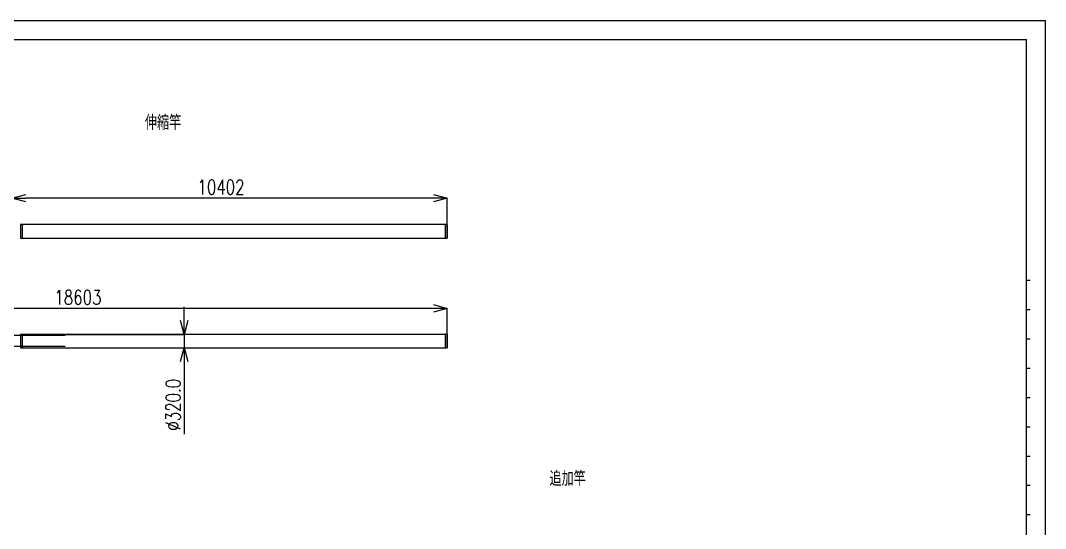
# Model space of a CAD drawing. Header units: millimetres. Extents: x -1 to 4006, y -1 to 3162.
# Drawn here: x 1557 to 4006, y 1596 to 2809 of the extents above; entities that cross this region are included whole.
import ezdxf

# ---------------------------------------------------------------- set-up
doc = ezdxf.new("R2010")
doc.units = ezdxf.units.MM
doc.header["$PDSIZE"] = -1
doc.layers.add('レイヤー_1', color=179, linetype='Continuous')
doc.styles.add('SLDTEXTSTYLE1', font='TXT', dxfattribs={"width": 0.75, "bigfont": 'bigfont'})
doc.dimstyles.new('SLDDIMSTYLE5', dxfattribs={"dimtxt": 35, "dimasz": 33.02, "dimexe": 0, "dimexo": 0.0625, "dimgap": 8.75, "dimtad": 1, "dimdec": 1, "dimlfac": 10, "dimrnd": 1e-09, "dimzin": 12, "dimdsep": 46, "dimtxsty": 'SLDTEXTSTYLE1', "dimblk1": 'OPEN30', "dimblk2": 'OPEN30', "dimsah": 1, "dimcen": 0.09, "dimadec": 0, "dimazin": 3, "dimtfac": 1, "dimtdec": 1, "dimtofl": 0, "dimtmove": 0, "dimatfit": 3, "dimldrblk": 'OPEN30', "dimfxl": 1, "dimfrac": 2, "dimtolj": 1, "dimtzin": 12, "dimarcsym": 0})
doc.dimstyles.new('SLDDIMSTYLE6', dxfattribs={"dimtxt": 35, "dimasz": 33.02, "dimexe": 0, "dimexo": 0.0625, "dimgap": 8.75, "dimtad": 1, "dimdec": 1, "dimlfac": 10, "dimrnd": 1e-09, "dimzin": 4, "dimdsep": 46, "dimtxsty": 'SLDTEXTSTYLE1', "dimblk1": 'OPEN30', "dimblk2": 'OPEN30', "dimsah": 1, "dimcen": 0.09, "dimadec": 0, "dimazin": 1, "dimtfac": 1, "dimtdec": 1, "dimtmove": 0, "dimatfit": 0, "dimldrblk": 'OPEN30', "dimfxl": 1, "dimfrac": 2, "dimtolj": 1, "dimtzin": 12, "dimarcsym": 0})

# ---------------------------------------------------------------- blocks, each defined once
blk = doc.blocks.new('_Open30')
at = {"color": 0, "linetype": 'ByBlock', "lineweight": -2}
for p, q in [((-1, 0.267949), (0, 0)), ((0, 0), (-1, -0.267949)), ((0, 0), (-1, 0))]:
    blk.add_line(p, q, dxfattribs=at)
blk = doc.blocks.new('*D74')
at = {"layer": 'Defpoints', "color": 0, "ltscale": 10}
for p in [(1536.7, 2384.8), (1536.7, 2320.7), (2576.9, 2321.3)]:
    blk.add_point(p, dxfattribs=at)
at = {"layer": 'レイヤー_1', "color": 0, "lineweight": -2, "ltscale": 10}
for p, q in [((1536.7, 2320.7), (1536.7, 2384.8)), ((2543.9, 2384.8), (1569.7, 2384.8)), ((2576.9, 2321.4), (2576.9, 2384.8))]:
    blk.add_line(p, q, dxfattribs=at)
at = {"layer": 'レイヤー_1', "color": 0, "lineweight": -2, "ltscale": 10, "xscale": 33.02, "yscale": 33.02, "zscale": 33.02, "rotation": 180}
blk.add_blockref('_Open30', (1536.7, 2384.8), dxfattribs=at)
at = {"layer": 'レイヤー_1', "color": 0, "lineweight": -2, "ltscale": 10, "xscale": 33.02, "yscale": 33.02, "zscale": 33.02}
blk.add_blockref('_Open30', (2576.9, 2384.8), dxfattribs=at)
at = {"layer": 'レイヤー_1', "color": 0, "ltscale": 10, "insert": (2036.3, 2428.6), "char_height": 35, "attachment_point": 2, "style": 'SLDTEXTSTYLE1'}
blk.add_mtext('\\A1;10402', dxfattribs=at)
blk = doc.blocks.new('*D76')
at = {"layer": 'Defpoints', "color": 0, "ltscale": 10}
for p in [(716.6, 2121.6), (716.6, 2058.4), (2576.9, 2059.1)]:
    blk.add_point(p, dxfattribs=at)
at = {"layer": 'レイヤー_1', "color": 0, "lineweight": -2, "ltscale": 10}
for p, q in [((716.6, 2058.5), (716.6, 2121.6)), ((2543.9, 2121.6), (749.6, 2121.6)), ((2576.9, 2059.1), (2576.9, 2121.6))]:
    blk.add_line(p, q, dxfattribs=at)
at = {"layer": 'レイヤー_1', "color": 0, "lineweight": -2, "ltscale": 10, "xscale": 33.02, "yscale": 33.02, "zscale": 33.02, "rotation": 180}
blk.add_blockref('_Open30', (716.6, 2121.6), dxfattribs=at)
at = {"layer": 'レイヤー_1', "color": 0, "lineweight": -2, "ltscale": 10, "xscale": 33.02, "yscale": 33.02, "zscale": 33.02}
blk.add_blockref('_Open30', (2576.9, 2121.6), dxfattribs=at)
at = {"layer": 'レイヤー_1', "color": 0, "ltscale": 10, "insert": (1694.4, 2165.4), "char_height": 35, "attachment_point": 2, "style": 'SLDTEXTSTYLE1'}
blk.add_mtext('\\A1;18603', dxfattribs=at)
blk = doc.blocks.new('*D77')
at = {"layer": 'Defpoints', "color": 0, "ltscale": 10}
for p in [(1663.8, 2056.4), (1210, 2030.4), (1663.8, 2030.4)]:
    blk.add_point(p, dxfattribs=at)
at = {"layer": 'レイヤー_1', "color": 0, "lineweight": -2, "ltscale": 10}
for p, q in [((1210, 2089.4), (1210, 2122.4)), ((1663.8, 2056.4), (1210, 2056.4)), ((1210, 2056.4), (1210, 2030.4)), ((1663.8, 2030.4), (1210, 2030.4)), ((1210, 1997.3), (1210, 1824.3))]:
    blk.add_line(p, q, dxfattribs=at)
at = {"layer": 'レイヤー_1', "color": 0, "lineweight": -2, "ltscale": 10, "xscale": 33.02, "yscale": 33.02, "zscale": 33.02}
for p, rotation in [((1210, 2056.4), 270), ((1210, 2030.4), 90)]:
    blk.add_blockref('_Open30', p, dxfattribs=dict(at, rotation=rotation))
at = {"layer": 'レイヤー_1', "color": 0, "ltscale": 10, "insert": (1166.3, 1894.3), "char_height": 35, "attachment_point": 2, "rotation": 90, "style": 'SLDTEXTSTYLE1'}
blk.add_mtext('\\A1;%%c260.0', dxfattribs=at)
blk = doc.blocks.new('*D78')
at = {"layer": 'Defpoints', "color": 0, "ltscale": 10}
for p in [(1561.9, 2059.4), (1561.9, 2027.4), (1948.5, 2027.4)]:
    blk.add_point(p, dxfattribs=at)
at = {"layer": 'レイヤー_1', "color": 0, "lineweight": -2, "ltscale": 10}
for p, q in [((1948.5, 2092.4), (1948.5, 2125.4)), ((1562, 2059.4), (1948.5, 2059.4)), ((1948.5, 2059.4), (1948.5, 2027.4)), ((1562, 2027.4), (1948.5, 2027.4)), ((1948.5, 1994.3), (1948.5, 1821.3))]:
    blk.add_line(p, q, dxfattribs=at)
at = {"layer": 'レイヤー_1', "color": 0, "lineweight": -2, "ltscale": 10, "xscale": 33.02, "yscale": 33.02, "zscale": 33.02}
for p, rotation in [((1948.5, 2059.4), 270), ((1948.5, 2027.4), 90)]:
    blk.add_blockref('_Open30', p, dxfattribs=dict(at, rotation=rotation))
at = {"layer": 'レイヤー_1', "color": 0, "ltscale": 10, "insert": (1904.7, 1891.3), "char_height": 35, "attachment_point": 2, "rotation": 90, "style": 'SLDTEXTSTYLE1'}
blk.add_mtext('\\A1;%%c320.0', dxfattribs=at)

msp = doc.modelspace()

# ---------------------------------------------------------------- linework, layer by layer
at = {"color": 7, "linetype": 'Continuous', "lineweight": 25, "ltscale": 10}
for p, q in [((1561.9267, 2321.82295), (1557.21623, 2321.65845)), ((1561.9267, 2305.57295), (1561.9267, 2321.82295)), ((2571.9267, 2321.57295), (1561.9267, 2321.57295)), ((1561.9267, 2289.32295), (1561.9267, 2305.57295)), ((2576.44414, 2321.7898), (2571.9267, 2321.94755)), ((2571.9267, 2321.94755), (2571.9267, 2289.19834)), ((2576.9267, 2321.2901), (2576.9267, 2289.85579)), ((1557.21623, 2289.48744), (1561.9267, 2289.32295)), ((1561.9267, 2289.57295), (2571.9267, 2289.57295)), ((2571.9267, 2289.19834), (2576.44414, 2289.3561)), ((1561.9267, 2059.61717), (1557.21623, 2059.45268)), ((1561.9267, 2043.36717), (1561.9267, 2059.61717)), ((2571.9267, 2059.36717), (1561.9267, 2059.36717)), ((2576.44414, 2059.58402), (2571.9267, 2059.74178)), ((2571.9267, 2059.74178), (2571.9267, 2026.99257)), ((2576.9267, 2059.08433), (2576.9267, 2027.65002)), ((1561.9267, 2027.11717), (1561.9267, 2043.36717)), ((1557.21623, 2027.28167), (1561.9267, 2027.11717)), ((1561.9267, 2027.36717), (2571.9267, 2027.36717)), ((2571.9267, 2026.99257), (2576.44414, 2027.15032))]:
    msp.add_line(p, q, dxfattribs=at)
at = {"color": 9, "linetype": 'Continuous', "lineweight": 25, "ltscale": 10}
for p, q in [((1557.21623, 2321.65845), (1557.21623, 2289.48744)), ((2576.44414, 2305.57295), (2576.44414, 2321.7898)), ((2576.44414, 2289.3561), (2576.44414, 2305.57295)), ((1557.21623, 2059.45268), (1557.21623, 2027.28167)), ((2576.44414, 2043.36717), (2576.44414, 2059.58402)), ((2576.44414, 2027.15032), (2576.44414, 2043.36717))]:
    msp.add_line(p, q, dxfattribs=at)
at = {"color": 7, "linetype": 'Continuous', "lineweight": 25, "ltscale": 100}
for centre, start, end in [((2576.4267, 2321.2901), 0, 88), ((2576.4267, 2289.85579), 272, 0), ((2576.4267, 2059.08433), 0, 88), ((2576.4267, 2027.65002), 272, 0)]:
    msp.add_arc(centre, 0.5, start, end, dxfattribs=at)
at = {"layer": 'レイヤー_1', "color": 179, "lineweight": 18, "ltscale": 10}
for p, q in [((7.15009, 2808.96662), (4006.49771, 2808.96662)), ((4006.49771, -1.04618), (4006.49771, 2808.96662)), ((52.90785, 2763.96678), (3960.73995, 2763.96678)), ((3960.73995, 48.95938), (3960.73995, 2763.96678)), ((3960.73995, 2188.96484), (3969.89012, 2188.96484)), ((3960.73995, 2118.96567), (3969.89012, 2118.96567)), ((3960.73995, 2048.96478), (3969.89012, 2048.96478)), ((3960.73995, 1978.9656), (3969.89012, 1978.9656)), ((3960.73995, 1908.96643), (3969.89012, 1908.96643)), ((3960.73995, 1838.96381), (3969.89012, 1838.96381)), ((3960.73995, 1768.96292), (3969.89012, 1768.96292)), ((3960.73995, 1698.96202), (3969.89012, 1698.96202)), ((3960.73995, 1628.96285), (3969.89012, 1628.96285))]:
    msp.add_line(p, q, dxfattribs=at)

# ---------------------------------------------------------------- texts
at = {"layer": 'レイヤー_1', "ltscale": 10, "char_height": 35, "attachment_point": 1, "style": 'SLDTEXTSTYLE1'}
for s, insert in [('伸縮竿', (1854.6265, 2582.71752)), ('追加竿', (2821.25006, 1732.57705))]:
    msp.add_mtext(s, dxfattribs=dict(at, insert=insert))

# ---------------------------------------------------------------- dimensions: what is measured, and where the dimension line sits
at = {"layer": 'レイヤー_1', "ltscale": 10}
for base, p1, p2, picture, middle in [((1536.7267, 2384.83494), (2576.9267, 2321.2901), (1536.7267, 2320.65101), '*D74', (2036.33388, 2384.83494)), ((716.6267, 2121.63163), (2576.9267, 2059.08433), (716.6267, 2058.44523), '*D76', (1694.39612, 2121.63163))]:
    dim = msp.add_linear_dim(base=base, p1=p1, p2=p2, dimstyle='SLDDIMSTYLE5', dxfattribs=at)
    dim.commit()
    dim.dimension.update_dxf_attribs({"geometry": picture, "text_midpoint": middle, "dimtype": 160})
for base, p1, p2, picture, middle in [((1210.04909, 2030.36717), (1663.8267, 2056.36717), (1663.8267, 2030.36717), '*D77', (1210.04909, 1894.32717)), ((1948.47015, 2027.36717), (1561.9267, 2059.36717), (1561.9267, 2027.36717), '*D78', (1948.47015, 1891.32717))]:
    dim = msp.add_linear_dim(base=base, p1=p1, p2=p2, angle=90, text='%%c<>', dimstyle='SLDDIMSTYLE6', dxfattribs=at)
    dim.commit()
    dim.dimension.update_dxf_attribs({"geometry": picture, "text_midpoint": middle, "dimtype": 160})

doc.saveas('drawing.dxf')
